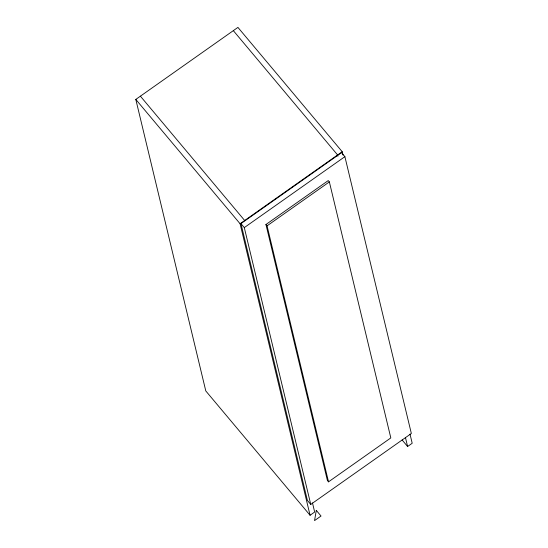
<?xml version="1.0" encoding="UTF-8"?>
<svg xmlns="http://www.w3.org/2000/svg" width="548" height="548" viewBox="0 0 548 548"><rect width="100%" height="100%" fill="white"/><g stroke="black" fill="none" stroke-linecap="round" stroke-linejoin="round"><path stroke-width="0.82" d="M312.476 502.893L314.668 512.031L310.072 515.271L205.795 390.957L135.801 99.414L237.928 27.4L342.205 151.714L343 155.043M310.072 515.271L240.079 223.735L342.205 151.714M240.949 223.611L341.541 152.673L344.891 156.666L411.349 433.495L310.757 504.427L307.407 500.434L240.949 223.611L244.298 227.605L310.757 504.427M244.298 227.605L344.891 156.666M265.944 224.516L328.245 180.587L329.362 181.915L390.82 437.914L328.526 481.843L327.409 480.514L265.944 224.516L267.061 225.845L328.526 481.843M267.061 225.845L329.362 181.915M402.116 439.955L407.602 446.497L412.199 443.257L410.007 434.119M233.332 30.64L337.609 154.961L337.911 156.207M140.398 96.174L244.675 220.495M135.801 99.414L240.079 223.735M405.41 437.359L407.602 446.497M316.299 510.387L314.545 520.6L321.025 516.024L316.299 510.387"/></g></svg>
